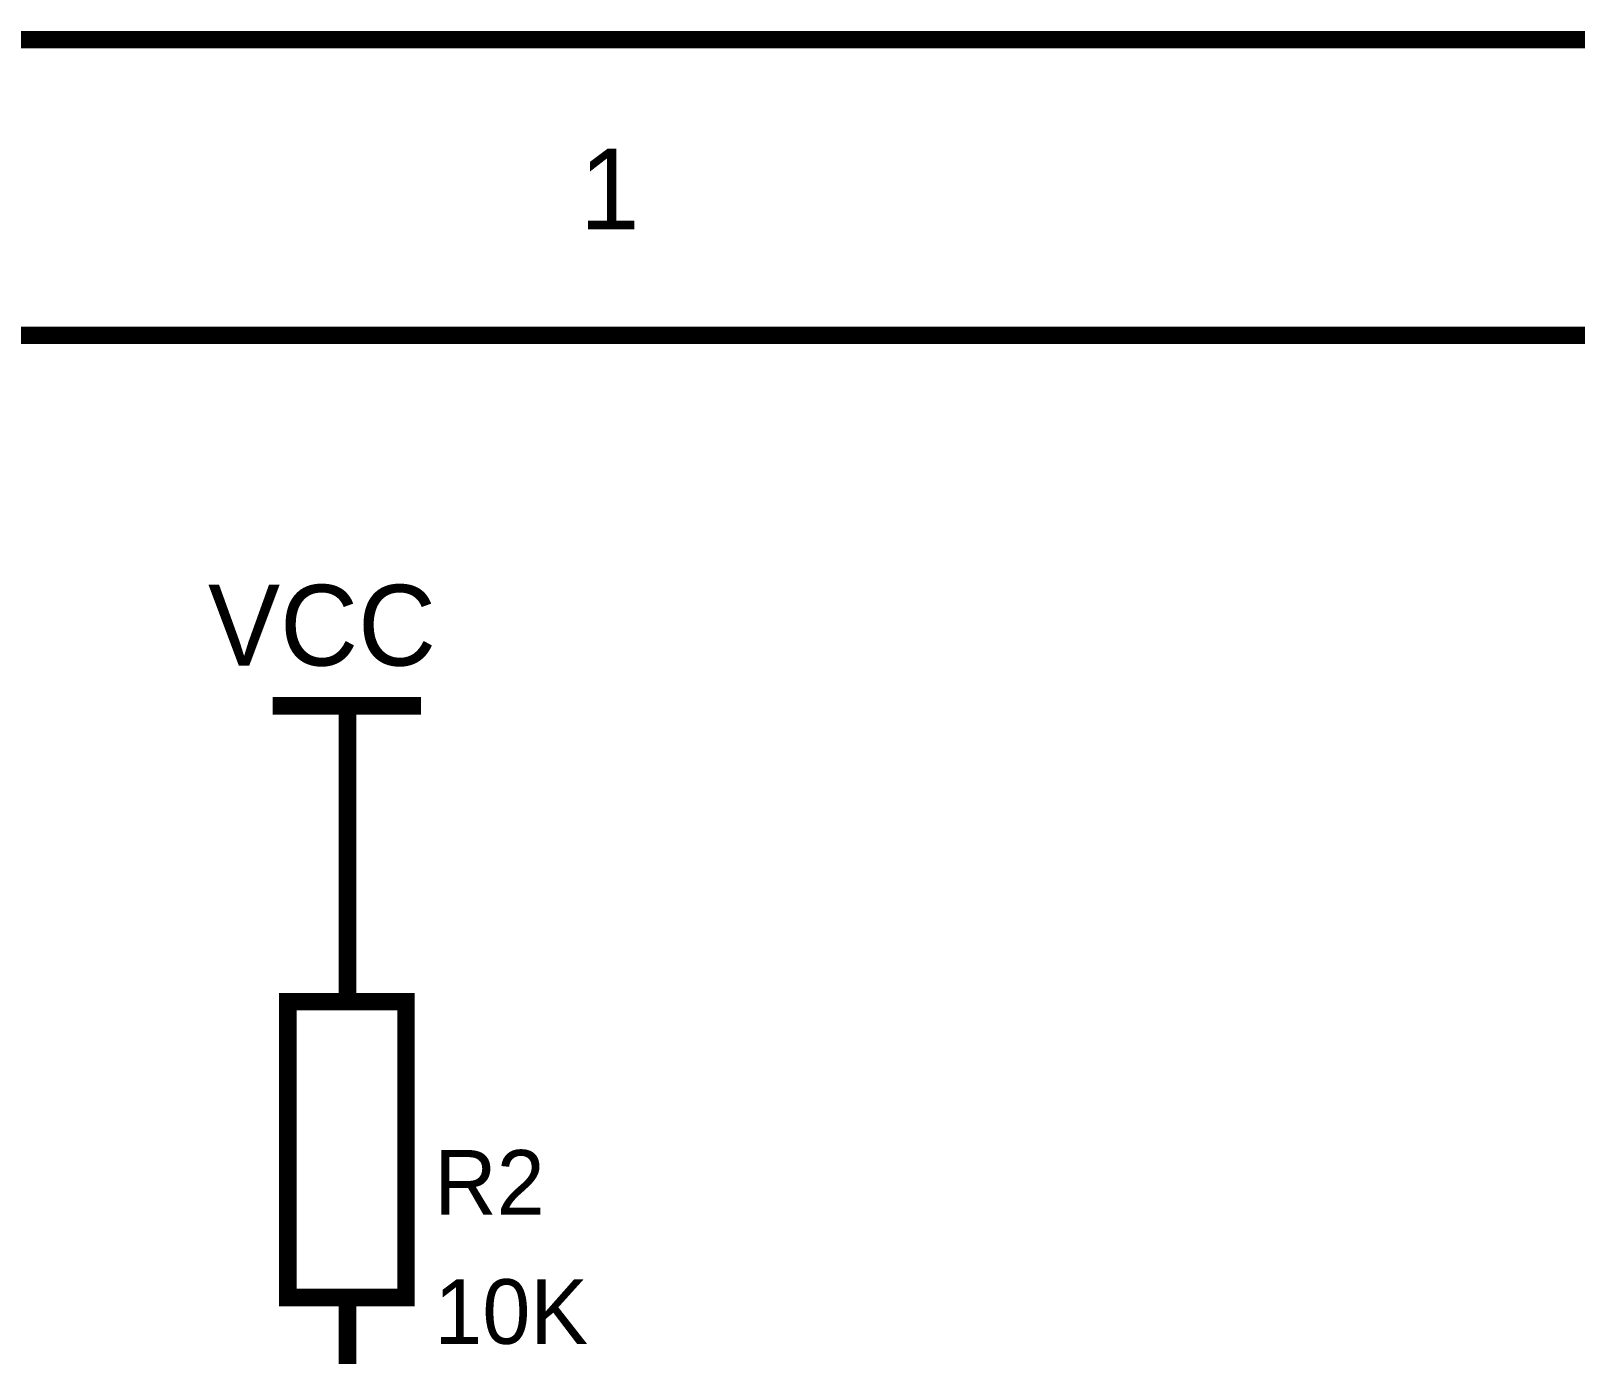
# Model space of a CAD drawing. Header units: millimetres. Extents: x 0 to 11.5, y 0 to 7.6.
# Drawn here: x 1.037 to 2.08, y 6.71 to 7.603 of the extents above; entities that cross this region are included whole.
import ezdxf

# ---------------------------------------------------------------- set-up
doc = ezdxf.new("R2010")
doc.units = ezdxf.units.MM
doc.header["$MEASUREMENT"] = 0
doc.layers.add('Sheet', color=255, linetype='Continuous')

msp = doc.modelspace()

# ---------------------------------------------------------------- linework, layer by layer
at = {"layer": 'Sheet'}
for points, const_width in [([(0, 7.5973), (11.5, 7.5973), (11.5, 0.002), (0, 0.002), (0, 7.5973)], 0.0118), ([(0, 7.5973), (0, 0.002), (11.5, 0.002), (11.5, 7.5973), (0, 7.5973), (0, 7.5973)], 0.0039), ([(0.2005, 7.3976), (11.3002, 7.3976), (11.3002, 0.2017), (0.2005, 0.2017), (0.2005, 7.3976)], 0.0118), ([(0.2005, 7.3976), (0.2005, 0.2017), (11.3002, 0.2017), (11.3002, 7.3976), (0.2005, 7.3976), (0.2005, 7.3976)], 0.0039), ([(1.2104, 6.9478), (1.2902, 6.9478), (1.2902, 6.7481), (1.2104, 6.7481), (1.2104, 6.9478)], 0.0118)]:
    msp.add_lwpolyline(points, close=True, dxfattribs=dict(at, const_width=const_width))
at = {"layer": 'Sheet', "const_width": 0.0118}
for points in [[(1.2002, 7.1475), (1.3004, 7.1475)], [(1.2507, 7.0473), (1.2507, 7.1475)], [(1.2507, 6.9478), (1.2507, 7.0473)], [(1.2507, 6.7481), (1.2507, 6.648)]]:
    msp.add_lwpolyline(points, dxfattribs=at)

# ---------------------------------------------------------------- texts
at = {"layer": 'Sheet'}
for s, height, p in [('1', 0.0545, (1.4075, 7.4692)), ('VCC', 0.05452, (1.1565, 7.1747)), ('R2', 0.04362, (1.3093, 6.804)), ('10K', 0.04362, (1.3093, 6.7168))]:
    msp.add_text(s, height=height, dxfattribs=at).set_placement(p)

doc.saveas('drawing.dxf')
